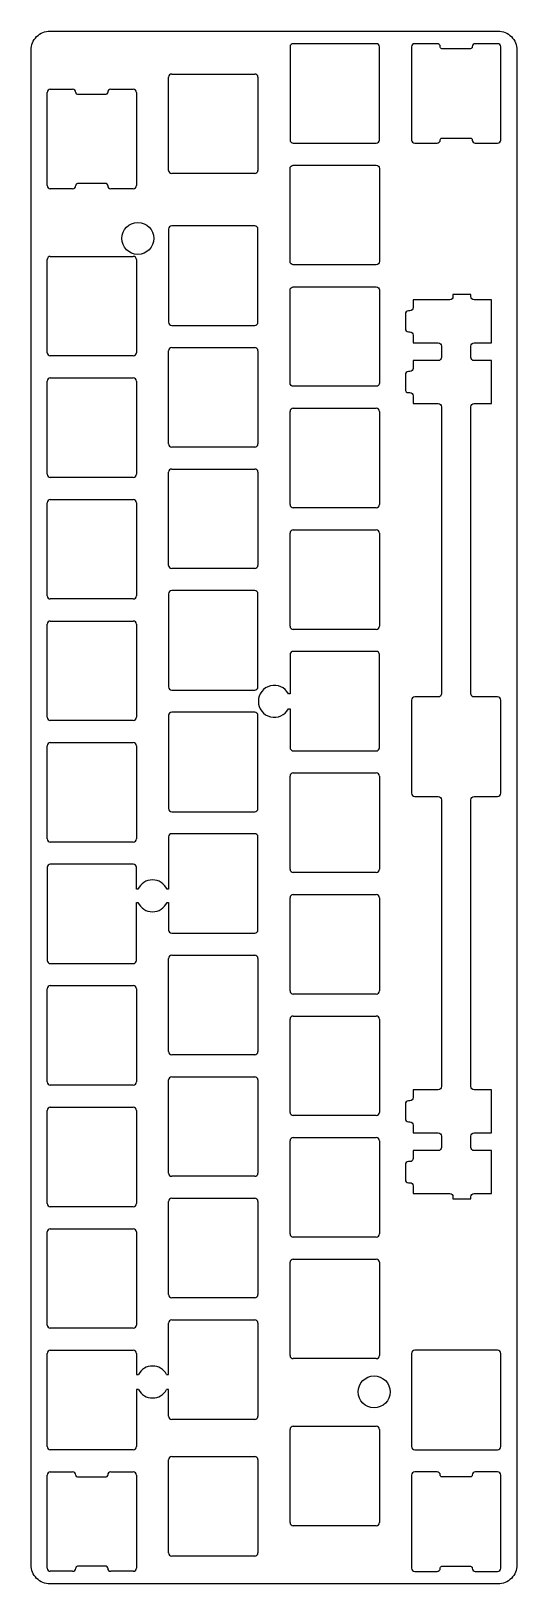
# Model space of a CAD drawing. Header units: millimetres. Extents: x 0 to 76, y 0 to 243.
import ezdxf

# ---------------------------------------------------------------- set-up
doc = ezdxf.new("R2010")
doc.units = ezdxf.units.MM
doc.layers.get('0').update_dxf_attribs({"linetype": 'CONTINUOUS'})

msp = doc.modelspace()

# ---------------------------------------------------------------- linework, layer by layer
for p, q in [((21.57, 221.55), (21.57, 236.15)), ((22.07, 236.65), (35.08, 236.65)), ((35.58, 236.15), (35.58, 221.55)), ((2.52, 219.17), (2.52, 233.77)), ((3.02, 234.27), (6.52, 234.27)), ((7.02, 233.77), (7.02, 233.72)), ((12.02, 233.72), (12.02, 233.77)), ((12.52, 234.27), (16.03, 234.27)), ((16.53, 233.77), (16.53, 219.17)), ((7.27, 233.47), (11.77, 233.47)), ((7.02, 219.22), (7.02, 219.17)), ((11.77, 219.47), (7.27, 219.47)), ((12.02, 219.17), (12.02, 219.22)), ((35.08, 221.05), (22.07, 221.05)), ((6.52, 218.67), (3.02, 218.67)), ((16.03, 218.67), (12.52, 218.67)), ((2.52, 192.98), (2.52, 207.57)), ((3.02, 208.07), (16.03, 208.07)), ((16.53, 207.57), (16.53, 192.98)), ((16.03, 192.48), (3.02, 192.48)), ((21.57, 178.69), (21.57, 193.29)), ((22.07, 193.79), (35.08, 193.79)), ((35.58, 193.29), (35.58, 178.69)), ((2.52, 173.93), (2.52, 188.52)), ((3.02, 189.02), (16.03, 189.02)), ((16.53, 188.52), (16.53, 173.93)), ((40.62, 169.16), (40.62, 183.76)), ((41.12, 184.26), (54.13, 184.26)), ((54.63, 183.76), (54.63, 169.16)), ((35.08, 178.19), (22.07, 178.19)), ((16.03, 173.43), (3.02, 173.43)), ((21.57, 159.64), (21.57, 174.24)), ((22.07, 174.74), (35.08, 174.74)), ((35.58, 174.24), (35.58, 159.64)), ((2.52, 154.88), (2.52, 169.47)), ((3.02, 169.97), (16.03, 169.97)), ((16.53, 169.47), (16.53, 154.88)), ((54.13, 168.66), (41.12, 168.66)), ((40.62, 150.11), (40.62, 164.71)), ((41.12, 165.21), (54.13, 165.21)), ((54.63, 164.71), (54.63, 150.11)), ((35.08, 159.14), (22.07, 159.14)), ((16.03, 154.38), (3.02, 154.38)), ((3.02, 150.92), (16.03, 150.92)), ((2.52, 135.83), (2.52, 150.42)), ((16.53, 150.42), (16.53, 135.83)), ((54.13, 149.61), (41.12, 149.61)), ((16.03, 135.33), (3.02, 135.33)), ((3.02, 131.87), (16.03, 131.87)), ((2.52, 116.78), (2.52, 131.37)), ((16.53, 131.37), (16.53, 116.78)), ((40.62, 112.01), (40.62, 126.61)), ((41.12, 127.11), (54.13, 127.11)), ((54.63, 126.61), (54.63, 112.01)), ((16.03, 116.28), (3.02, 116.28)), ((54.13, 111.51), (41.12, 111.51)), ((40.62, 92.96), (40.62, 107.56)), ((41.12, 108.06), (54.13, 108.06)), ((54.63, 107.56), (54.63, 92.96)), ((21.57, 83.44), (21.57, 98.04)), ((22.07, 98.54), (35.08, 98.54)), ((35.58, 98.04), (35.58, 83.44)), ((2.52, 78.68), (2.52, 93.27)), ((3.02, 93.77), (16.03, 93.77)), ((16.53, 93.27), (16.53, 78.68)), ((54.13, 92.46), (41.12, 92.46)), ((40.62, 73.91), (40.62, 88.51)), ((41.12, 89.01), (54.13, 89.01)), ((54.63, 88.51), (54.63, 73.91)), ((35.08, 82.94), (22.07, 82.94)), ((16.03, 78.18), (3.02, 78.18)), ((21.57, 64.39), (21.57, 78.99)), ((22.07, 79.49), (35.08, 79.49)), ((35.58, 78.99), (35.58, 64.39)), ((2.52, 59.63), (2.52, 74.22)), ((3.02, 74.72), (16.03, 74.72)), ((16.53, 74.22), (16.53, 59.63)), ((54.13, 73.41), (41.12, 73.41)), ((40.62, 54.86), (40.62, 69.46)), ((41.12, 69.96), (54.13, 69.96)), ((54.63, 69.46), (54.63, 54.86)), ((35.08, 63.89), (22.07, 63.89)), ((16.03, 59.13), (3.02, 59.13)), ((21.57, 45.34), (21.57, 59.94)), ((22.07, 60.44), (35.08, 60.44)), ((35.58, 59.94), (35.58, 45.34)), ((2.52, 40.58), (2.52, 55.17)), ((3.02, 55.67), (16.03, 55.67)), ((16.53, 55.17), (16.53, 40.58)), ((54.13, 54.36), (41.12, 54.36)), ((40.62, 35.81), (40.62, 50.41)), ((41.12, 50.91), (54.13, 50.91)), ((54.63, 50.41), (54.63, 35.81)), ((35.08, 44.84), (22.07, 44.84)), ((22.07, 41.39), (35.08, 41.39)), ((16.03, 40.08), (3.02, 40.08)), ((21.57, 32.85), (21.57, 40.89)), ((35.58, 40.89), (35.58, 26.29)), ((3.02, 36.62), (16.03, 36.62)), ((2.52, 21.53), (2.52, 36.12)), ((16.53, 36.12), (16.53, 32.85)), ((54.13, 35.31), (41.12, 35.31)), ((16.53, 32.85), (16.86, 32.85)), ((21.24, 32.85), (21.57, 32.85)), ((16.86, 30.45), (16.53, 30.45)), ((16.53, 30.45), (16.53, 21.53)), ((21.57, 30.45), (21.24, 30.45)), ((21.57, 26.29), (21.57, 30.45)), ((35.08, 25.79), (22.07, 25.79)), ((41.12, 24.72), (54.13, 24.72)), ((40.62, 9.62), (40.62, 24.22)), ((54.63, 24.22), (54.63, 9.62)), ((16.03, 21.03), (3.02, 21.03)), ((22.07, 19.96), (35.08, 19.96)), ((2.52, 2.48), (2.52, 17.07)), ((3.02, 17.57), (6.52, 17.57)), ((7.02, 17.07), (7.02, 17.02)), ((12.02, 17.02), (12.02, 17.07)), ((12.52, 17.57), (16.03, 17.57)), ((16.53, 17.07), (16.53, 2.48)), ((21.57, 4.86), (21.57, 19.46)), ((35.58, 19.46), (35.58, 4.86)), ((7.27, 16.77), (11.77, 16.77)), ((54.13, 9.12), (41.12, 9.12)), ((7.02, 2.53), (7.02, 2.48)), ((11.77, 2.78), (7.27, 2.78)), ((12.02, 2.48), (12.02, 2.53)), ((35.08, 4.36), (22.07, 4.36)), ((6.52, 1.98), (3.02, 1.98)), ((16.03, 1.98), (12.52, 1.98))]:
    msp.add_line(p, q)
for points in [[(0, 3), (0, 240.39, -0.414214), (3, 243.39), (73.2, 243.39, -0.414214), (76.2, 240.39), (76.2, 3, -0.414214), (73.2, 0), (3, 0, -0.414214)], [(54.63, 226.31), (54.63, 240.91, 0.414214), (54.13, 241.41), (41.12, 241.41, 0.414214), (40.62, 240.91), (40.62, 226.31, 0.414214), (41.12, 225.81), (54.13, 225.81, 0.414214)], [(64.42, 240.61, -0.414214), (64.17, 240.86), (64.17, 240.91, 0.414214), (63.67, 241.41), (60.17, 241.41, 0.414214), (59.67, 240.91), (59.67, 226.31, 0.414214), (60.17, 225.81), (63.67, 225.81, 0.414214), (64.17, 226.31), (64.17, 226.36, -0.414214), (64.42, 226.61), (68.92, 226.61, -0.414214), (69.17, 226.36), (69.17, 226.31, 0.414214), (69.67, 225.81), (73.17, 225.81, 0.414214), (73.67, 226.31), (73.67, 240.91, 0.414214), (73.17, 241.41), (69.67, 241.41, 0.414214), (69.17, 240.91), (69.17, 240.86, -0.414214), (68.92, 240.61)], [(41.12, 206.76, -0.414214), (40.62, 207.26), (40.62, 221.86, -0.414214), (41.12, 222.36), (54.13, 222.36, -0.414214), (54.63, 221.86), (54.63, 207.26, -0.414214), (54.13, 206.76)], [(21.57, 212.34), (21.57, 197.74, 0.414213), (22.07, 197.24), (35.08, 197.24, 0.414213), (35.58, 197.74), (35.58, 212.34, 0.414214), (35.08, 212.84), (22.07, 212.84, 0.414214)], [(41.12, 187.71, -0.414214), (40.62, 188.21), (40.62, 202.81, -0.414214), (41.12, 203.31), (54.13, 203.31, -0.414214), (54.63, 202.81), (54.63, 188.21, -0.414214), (54.13, 187.71)], [(69.47, 201.27, -0.414214), (68.97, 201.77), (68.97, 202.09), (66.17, 202.09), (66.17, 201.77, -0.414214), (65.67, 201.27), (59.9, 201.27), (59.9, 200.04, -0.414214), (59.4, 199.54), (59.2, 199.54, 0.414214), (58.7, 199.04), (58.7, 196.74, 0.414214), (59.2, 196.24), (59.4, 196.24, -0.414214), (59.9, 195.74), (59.9, 194.52), (63.87, 194.52, -0.414214), (64.37, 194.02), (64.37, 192.24, -0.414214), (63.87, 191.74), (59.9, 191.74), (59.9, 190.52, -0.414214), (59.4, 190.02), (59.2, 190.02, 0.414214), (58.7, 189.52), (58.7, 187.22, 0.414214), (59.2, 186.72), (59.4, 186.72, -0.414214), (59.9, 186.22), (59.9, 184.99), (63.87, 184.99, -0.414214), (64.37, 184.49), (64.37, 139.52, -0.414214), (63.87, 139.02), (60.17, 139.02, 0.414214), (59.67, 138.52), (59.67, 123.92, 0.414214), (60.17, 123.42), (63.87, 123.42, -0.414214), (64.37, 122.92), (64.37, 77.94, -0.414214), (63.87, 77.44), (59.9, 77.44), (59.9, 76.22, -0.414214), (59.4, 75.72), (59.2, 75.72, 0.414214), (58.7, 75.22), (58.7, 72.92, 0.414214), (59.2, 72.42), (59.4, 72.42, -0.414214), (59.9, 71.92), (59.9, 70.69), (63.87, 70.69, -0.414214), (64.37, 70.19), (64.37, 68.42, -0.414214), (63.87, 67.92), (59.9, 67.92), (59.9, 66.69, -0.414214), (59.4, 66.19), (59.2, 66.19, 0.414214), (58.7, 65.69), (58.7, 63.39, 0.414214), (59.2, 62.89), (59.4, 62.89, -0.414214), (59.9, 62.39), (59.9, 61.17), (65.67, 61.17, -0.414214), (66.17, 60.67), (66.17, 60.34), (68.97, 60.34), (68.97, 60.67, -0.414214), (69.47, 61.17), (72.2, 61.17), (72.2, 67.92), (69.47, 67.92, -0.414214), (68.97, 68.42), (68.97, 70.19, -0.414214), (69.47, 70.69), (72.2, 70.69), (72.2, 77.44), (69.47, 77.44, -0.414214), (68.97, 77.94), (68.97, 122.92, -0.414214), (69.47, 123.42), (73.17, 123.42, 0.414214), (73.67, 123.92), (73.67, 138.52, 0.414214), (73.17, 139.02), (69.47, 139.02, -0.414214), (68.97, 139.52), (68.97, 184.49, -0.414214), (69.47, 184.99), (72.2, 184.99), (72.2, 191.74), (69.47, 191.74, -0.414214), (68.97, 192.24), (68.97, 194.02, -0.414214), (69.47, 194.52), (72.2, 194.52), (72.2, 201.27)], [(35.08, 155.69), (22.07, 155.69, 0.414214), (21.57, 155.19), (21.57, 140.59, 0.414212), (22.07, 140.09), (35.08, 140.09, 0.414212), (35.58, 140.59), (35.58, 155.19, 0.414214)], [(40.62, 139.51), (40.36, 139.51, 4.008211), (40.36, 137.16), (40.62, 137.16), (40.62, 131.06, 0.414214), (41.12, 130.56), (54.13, 130.56, 0.414214), (54.63, 131.06), (54.63, 145.66, 0.414214), (54.13, 146.16), (41.12, 146.16, 0.41421), (40.62, 145.66)], [(35.58, 121.54), (35.58, 136.14, 0.414214), (35.08, 136.64), (22.07, 136.64, 0.414214), (21.57, 136.14), (21.57, 121.54, 0.414214), (22.07, 121.04), (35.08, 121.04, 0.414214)], [(16.77, 108.88), (16.53, 108.88), (16.53, 112.32, 0.414214), (16.03, 112.82), (3.02, 112.82, 0.414214), (2.52, 112.32), (2.52, 97.73, 0.414214), (3.02, 97.23), (16.03, 97.23, 0.414214), (16.53, 97.73), (16.53, 106.82), (16.77, 106.82, 0.646806), (21.33, 106.82), (21.57, 106.82), (21.57, 102.49, 0.414214), (22.07, 101.99), (35.08, 101.99, 0.414214), (35.58, 102.49), (35.58, 117.09, 0.414214), (35.08, 117.59), (22.07, 117.59, 0.414214), (21.57, 117.09), (21.57, 108.88), (21.33, 108.88, 0.646806)], [(60.17, 21.03), (73.17, 21.03, 0.414214), (73.67, 21.53), (73.67, 36.13, 0.414214), (73.17, 36.63), (60.17, 36.63, 0.414214), (59.67, 36.13), (59.67, 21.53, 0.414214)], [(64.42, 16.77, -0.414214), (64.17, 17.02), (64.17, 17.07, 0.414214), (63.67, 17.57), (60.17, 17.57, 0.414214), (59.67, 17.07), (59.67, 2.47, 0.414214), (60.17, 1.97), (63.67, 1.97, 0.414214), (64.17, 2.47), (64.17, 2.52, -0.414214), (64.42, 2.77), (68.92, 2.77, -0.414214), (69.17, 2.52), (69.17, 2.47, 0.414214), (69.67, 1.97), (73.17, 1.97, 0.414214), (73.67, 2.47), (73.67, 17.07, 0.414214), (73.17, 17.57), (69.67, 17.57, 0.414214), (69.17, 17.07), (69.17, 17.02, -0.414214), (68.92, 16.77)]]:
    msp.add_lwpolyline(points, format="xyb", close=True)
for centre in [(16.75, 210.89), (53.8, 30.1)]:
    msp.add_circle(centre, 2.5)
for centre, radius, start, end in [((22.07, 236.15), 0.5, 90, 180), ((35.08, 236.15), 0.5, 0, 90), ((3.02, 233.77), 0.5, 90, 180), ((6.52, 233.77), 0.5, 0, 90), ((7.27, 233.72), 0.25, 180, 270), ((11.77, 233.72), 0.25, -90, 0), ((12.52, 233.77), 0.5, 90, 180), ((16.03, 233.77), 0.5, 0, 90), ((22.07, 221.55), 0.5, 180, 270), ((35.08, 221.55), 0.5, -90, 0), ((3.02, 219.17), 0.5, 180, 270), ((6.52, 219.17), 0.5, -90, 0), ((7.27, 219.22), 0.25, 90, 180), ((11.77, 219.22), 0.25, 0, 90), ((12.52, 219.17), 0.5, 180, 270), ((16.03, 219.17), 0.5, -90, 0), ((3.02, 207.57), 0.5, 90, 180), ((16.03, 207.57), 0.5, 0, 90), ((3.02, 192.98), 0.5, 180, 270), ((16.03, 192.98), 0.5, -90, 0), ((22.07, 193.29), 0.5, 90, 180), ((35.08, 193.29), 0.5, 0, 90), ((3.02, 188.52), 0.5, 90, 180), ((16.03, 188.52), 0.5, 0, 90), ((41.12, 183.76), 0.5, 90, 180), ((54.13, 183.76), 0.5, 0, 90), ((22.07, 178.69), 0.5, 180, 270), ((35.08, 178.69), 0.5, -90, 0), ((3.02, 173.93), 0.5, 180, 270), ((16.03, 173.93), 0.5, -90, 0), ((22.07, 174.24), 0.5, 90, 180), ((35.08, 174.24), 0.5, 0, 90), ((3.02, 169.47), 0.5, 90, 180), ((16.03, 169.47), 0.5, 0, 90), ((41.12, 169.16), 0.5, 180, 270), ((54.13, 169.16), 0.5, -90, 0), ((41.12, 164.71), 0.5, 90, 180), ((54.13, 164.71), 0.5, 0, 90), ((22.07, 159.64), 0.5, 180, 270), ((35.08, 159.64), 0.5, -90, 0), ((3.02, 154.88), 0.5, 180, 270), ((16.03, 154.88), 0.5, -90, 0), ((3.02, 150.42), 0.5, 90, 180), ((16.03, 150.42), 0.5, 0, 90), ((41.12, 150.11), 0.5, 180, 270), ((54.13, 150.11), 0.5, -90, 0), ((3.02, 135.83), 0.5, 180, 270), ((16.03, 135.83), 0.5, -90, 0), ((3.02, 131.37), 0.5, 90, 180), ((16.03, 131.37), 0.5, 0, 90), ((41.12, 126.61), 0.5, 90, 180), ((54.13, 126.61), 0.5, 0, 90), ((3.02, 116.78), 0.5, 180, 270), ((16.03, 116.78), 0.5, -90, 0), ((41.12, 112.01), 0.5, 180, 270), ((54.13, 112.01), 0.5, -90, 0), ((41.12, 107.56), 0.5, 90, 180), ((54.13, 107.56), 0.5, 0, 90), ((22.07, 98.04), 0.5, 90, 180), ((35.08, 98.04), 0.5, 0, 90), ((3.02, 93.27), 0.5, 90, 180), ((16.03, 93.27), 0.5, 0, 90), ((41.12, 92.96), 0.5, 180, 270), ((54.13, 92.96), 0.5, -90, 0), ((41.12, 88.51), 0.5, 90, 180), ((54.13, 88.51), 0.5, 0, 90), ((22.07, 83.44), 0.5, 180, 270), ((35.08, 83.44), 0.5, -90, 0), ((3.02, 78.68), 0.5, 180, 270), ((16.03, 78.68), 0.5, -90, 0), ((22.07, 78.99), 0.5, 90, 180), ((35.08, 78.99), 0.5, 0, 90), ((3.02, 74.22), 0.5, 90, 180), ((16.03, 74.22), 0.5, 0, 90), ((41.12, 73.91), 0.5, 180, 270), ((54.13, 73.91), 0.5, 270, 360), ((41.12, 69.46), 0.5, 90, 180), ((54.13, 69.46), 0.5, 0, 90), ((22.07, 64.39), 0.5, 180, 270), ((35.08, 64.39), 0.5, -90, 0), ((3.02, 59.63), 0.5, 180, 270), ((16.03, 59.63), 0.5, -90, 0), ((22.07, 59.94), 0.5, 90, 180), ((35.08, 59.94), 0.5, 0, 90), ((3.02, 55.17), 0.5, 90, 180), ((16.03, 55.17), 0.5, 0, 90), ((41.12, 54.86), 0.5, 180, 270), ((54.13, 54.86), 0.5, -90, 0), ((41.12, 50.41), 0.5, 90, 180), ((54.13, 50.41), 0.5, 0, 90), ((22.07, 45.34), 0.5, 180, 270), ((35.08, 45.34), 0.5, 270, 360), ((22.07, 40.89), 0.5, 90, 180), ((35.08, 40.89), 0.5, 0, 90), ((3.02, 40.58), 0.5, 180, 270), ((16.03, 40.58), 0.5, 270, 360), ((3.02, 36.12), 0.5, 90, 180), ((16.03, 36.12), 0.5, 0, 90), ((19.05, 31.65), 2.5, 28.6745, 151.3255), ((41.12, 35.81), 0.5, 180, 270), ((54.13, 35.81), 0.5, -90, 0), ((19.05, 31.65), 2.5, 208.6745, 331.3255), ((22.07, 26.29), 0.5, 180, 270), ((35.08, 26.29), 0.5, -90, 0), ((41.12, 24.22), 0.5, 90, 180), ((54.13, 24.22), 0.5, 0, 90), ((3.02, 21.53), 0.5, 180, 270), ((16.03, 21.53), 0.5, -90, 0), ((22.07, 19.46), 0.5, 90, 180), ((35.08, 19.46), 0.5, 0, 90), ((3.02, 17.07), 0.5, 90, 180), ((6.52, 17.07), 0.5, 0, 90), ((12.52, 17.07), 0.5, 90, 180), ((16.03, 17.07), 0.5, 0, 90), ((7.27, 17.02), 0.25, 180, 270), ((11.77, 17.02), 0.25, -90, 0), ((41.12, 9.62), 0.5, 180, 270), ((54.13, 9.62), 0.5, -90, 0), ((3.02, 2.48), 0.5, 180, 270), ((6.52, 2.48), 0.5, -90, 0), ((7.27, 2.53), 0.25, 90, 180), ((11.77, 2.53), 0.25, 0, 90), ((12.52, 2.48), 0.5, 180, 270), ((16.03, 2.48), 0.5, -90, 0), ((22.07, 4.86), 0.5, 180, 270), ((35.08, 4.86), 0.5, -90, 0)]:
    msp.add_arc(centre, radius, start, end)

doc.saveas('drawing.dxf')
